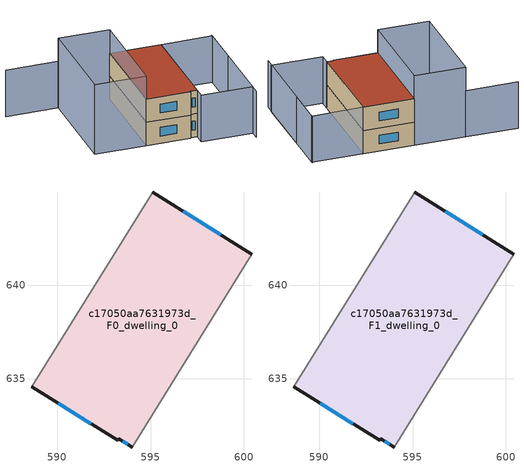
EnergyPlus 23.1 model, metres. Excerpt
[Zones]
c17050aa7631973d_F0_dwelling_0
 floor ground (EU_floor_Construction): 600.42,641.66 594.02,631.35 593.3,631.8 593.24,631.7 588.64,634.58 595.11,645 z0
 wall outside (EU_wall_Construction): 600.42,641.66 595.11,645 / 588.64,634.58 593.24,631.7 593.3,631.8 594.02,631.35 z0:3
 wall adiabatic (EU_wall_Construction): 595.11,645 588.64,634.58 / 594.02,631.35 600.42,641.66 z0:3
 window (EU_Window_Construction): 598.76,642.7 596.76,643.96 / 593.53,631.66 593.8,631.49 / 590.08,633.69 591.81,632.6 z0.93:2.07
c17050aa7631973d_F1_dwelling_0
 floor to c17050aa7631973d_F0_dwelling_0 (EU_floor_Construction): 600.42,641.66 594.02,631.35 593.3,631.8 593.24,631.7 588.64,634.58 595.11,645 z3
 wall outside (EU_wall_Construction): 600.42,641.66 595.11,645 / 588.64,634.58 593.24,631.7 593.3,631.8 594.02,631.35 z3:6
 wall adiabatic (EU_wall_Construction): 595.11,645 588.64,634.58 / 594.02,631.35 600.42,641.66 z3:6
 window (EU_Window_Construction): 598.76,642.7 596.76,643.96 / 593.53,631.66 593.8,631.49 / 590.08,633.69 591.81,632.6 z3.93:5.07
 roof outside (EU_roof_Construction): 594.02,631.35 600.42,641.66 595.11,645 588.64,634.58 593.24,631.7 593.3,631.8 z6
shading: 598.03,625.92 605.82,638.46 / 584.4,651.72 589.82,648.36 / 593.31,630.22 600.42,641.66 / 600.42,641.66 605.75,638.35 / 605.75,638.35 598.64,626.91 / 598.64,626.91 593.31,630.22 z0:6; 583.32,637.89 589.8,648.33 / 589.8,648.33 595.13,645.02 / 595.13,645.02 588.64,634.59 / 588.64,634.59 583.32,637.89 z0:9
[Building]
EU S2 Campaign: North Axis=0; Terrain=City; Solar Distribution=FullExterior
[Site:Location]
Montreal-Trudeau.Intl.AP: Latitude=45.4667; Longitude=-73.75; Time Zone=-5; Elevation=36
[SizingPeriod:WeatherFileDays]
AnnualSizingPeriod: Begin Month=1; Begin Day of Month=1; End Month=12; End Day of Month=31; Day of Week for Start Day=Monday; Use Weather File Daylight Saving Period=No; Use Weather File Rain and Snow Indicators=No
[MATERIAL]
EU_InternalMass_Material: Roughness=MediumRough; Thickness=0.1; Conductivity=1; Density=1800; Specific Heat=900; Thermal Absorptance=0.9; Solar Absorptance=0.7; Visible Absorptance=0.7
[MATERIAL:NOMASS] Roughness=MediumRough; Thermal Absorptance=0.9; Solar Absorptance=0.7; Visible Absorptance=0.7
Name | Thermal Resistance
EU_wall_NoMass; EU_floor_NoMass | 1.51479
EU_roof_NoMass | 2.84114
[WINDOWMATERIAL:SIMPLEGLAZINGSYSTEM]
EU_Window_SimpleGlazing: UFactor=3.53504; Solar Heat Gain Coefficient=0.8; Visible Transmittance=0.8
[CONSTRUCTION]
EU_wall_Construction: EU_wall_NoMass
EU_roof_Construction: EU_roof_NoMass
EU_floor_Construction: EU_floor_NoMass
EU_Window_Construction: EU_Window_SimpleGlazing
EU_InternalMass_Construction: EU_InternalMass_Material
[ZONE] Type=1; Multiplier=1; Ceiling Height=autocalculate; Volume=230.241; Floor Area=autocalculate; Part of Total Floor Area=Yes
c17050aa7631973d_F0_dwelling_0; c17050aa7631973d_F1_dwelling_0
[INTERNALMASS] Construction=EU_InternalMass_Construction; Surface Area=76.7471
Name | Zone or ZoneList
c17050aa7631973d_F0_dwelling_0_EU_InternalMass | c17050aa7631973d_F0_dwelling_0
c17050aa7631973d_F1_dwelling_0_EU_InternalMass | c17050aa7631973d_F1_dwelling_0
[OTHEREQUIPMENT] Fuel Type=Electricity; Design Level Calculation Method=Watts/Area; Power per Zone Floor Area=1; Fraction Latent=0; Fraction Radiant=0; Fraction Lost=0; Carbon Dioxide Generation Rate=0; EndUse Subcategory=EU_Step8_InternalGains
Name | Zone or ZoneList or Space or SpaceList | Schedule
EU_Step8_InternalGain_c17050aa7631973d_F0_dwelling_0_f000 | c17050aa7631973d_F0_dwelling_0 | EU_Step8_GainSchedule_c17050aa7631973d_F0_dwelling_0_f000
EU_Step8_InternalGain_c17050aa7631973d_F1_dwelling_0_f000 | c17050aa7631973d_F1_dwelling_0 | EU_Step8_GainSchedule_c17050aa7631973d_F1_dwelling_0_f000
[ZONEVENTILATION:DESIGNFLOWRATE] Schedule=EU_AlwaysOn; Design Flow Rate Calculation Method=AirChanges/Hour; Air Changes per Hour=0.775154; Ventilation Type=Natural; Fan Pressure Rise=0; Fan Total Efficiency=1; Constant Term Coefficient=1; Temperature Term Coefficient=0; Velocity Term Coefficient=0; Velocity Squared Term Coefficient=0; Minimum Indoor Temperature=-100; Maximum Indoor Temperature=100; Delta Temperature=-100; Minimum Outdoor Temperature=-100; Maximum Outdoor Temperature=100; Maximum Wind Speed=40
Name | Zone or ZoneList or Space or SpaceList
EU_ConstantAir_c17050aa7631973d_F0_dwelling_0 | c17050aa7631973d_F0_dwelling_0
EU_ConstantAir_c17050aa7631973d_F1_dwelling_0 | c17050aa7631973d_F1_dwelling_0
[HVACTEMPLATE:THERMOSTAT] Constant Heating Setpoint=20; Constant Cooling Setpoint=50
EU_HeatOnly_c17050aa7631973d_F0_dwelling_0; EU_HeatOnly_c17050aa7631973d_F1_dwelling_0
[HVACTEMPLATE:ZONE:IDEALLOADSAIRSYSTEM] System Availability Schedule=EU_AlwaysOn; Maximum Heating Supply Air Temperature=50; Minimum Cooling Supply Air Temperature=13; Maximum Heating Supply Air Humidity Ratio=0.0156; Minimum Cooling Supply Air Humidity Ratio=0.0077; Heating Limit=NoLimit; Cooling Limit=NoLimit; Heating Availability Schedule=EU_AlwaysOn; Cooling Availability Schedule=EU_CoolingOff; Dehumidification Control Type=ConstantSensibleHeatRatio; Cooling Sensible Heat Ratio=0.7; Dehumidification Setpoint=60; Humidification Control Type=None; Humidification Setpoint=30; Outdoor Air Method=None; Outdoor Air Flow Rate per Person=0.00944; Outdoor Air Flow Rate per Zone Floor Area=0; Outdoor Air Flow Rate per Zone=0; Demand Controlled Ventilation Type=None; Outdoor Air Economizer Type=NoEconomizer; Heat Recovery Type=None; Sensible Heat Recovery Effectiveness=0.7; Latent Heat Recovery Effectiveness=0.65
Name | Template Thermostat
c17050aa7631973d_F0_dwelling_0 | EU_HeatOnly_c17050aa7631973d_F0_dwelling_0
c17050aa7631973d_F1_dwelling_0 | EU_HeatOnly_c17050aa7631973d_F1_dwelling_0
[SIZING:ZONE] Zone Cooling Design Supply Air Temperature Input Method=SupplyAirTemperature; Zone Cooling Design Supply Air Temperature=13; Zone Heating Design Supply Air Temperature Input Method=SupplyAirTemperature; Zone Heating Design Supply Air Temperature=50; Zone Cooling Design Supply Air Humidity Ratio=0.008; Zone Heating Design Supply Air Humidity Ratio=0.008; Cooling Design Air Flow Method=DesignDay; Cooling Design Air Flow Rate=0; Cooling Minimum Air Flow per Zone Floor Area=0.000762; Cooling Minimum Air Flow=0; Cooling Minimum Air Flow Fraction=0.2; Heating Design Air Flow Method=DesignDay; Heating Design Air Flow Rate=0; Heating Maximum Air Flow per Zone Floor Area=0.002032; Heating Maximum Air Flow=0.141576; Heating Maximum Air Flow Fraction=0.3; Account for Dedicated Outdoor Air System=No; Dedicated Outdoor Air System Control Strategy=NeutralSupplyAir; Dedicated Outdoor Air Low Setpoint Temperature for Design=autosize; Dedicated Outdoor Air High Setpoint Temperature for Design=autosize; Zone Load Sizing Method=Sensible Load Only No Latent Load; Zone Latent Cooling Design Supply Air Humidity Ratio Input Method=HumidityRatioDifference; Zone Cooling Design Supply Air Humidity Ratio Difference=0.005; Zone Latent Heating Design Supply Air Humidity Ratio Input Method=HumidityRatioDifference; Zone Humidification Design Supply Air Humidity Ratio Difference=0.005
c17050aa7631973d_F0_dwelling_0; c17050aa7631973d_F1_dwelling_0
[SCHEDULE:CONSTANT]
Name | Hourly Value
EU_AlwaysOn | 1
EU_CoolingOff | 0
[SCHEDULE:FILE] Column Number=1; Rows to Skip at Top=0; Number of Hours of Data=8760; Column Separator=Comma; Interpolate to Timestep=No; Minutes per Item=60; Adjust Schedule for Daylight Savings=Yes
Name | File
EU_Step8_GainSchedule_c17050aa7631973d_F0_dwelling_0_f000 | ../../schedules/c17050aa7631973d/c17050aa7631973d_F0_dwelling_0_f000_gain.csv
EU_Step8_GainSchedule_c17050aa7631973d_F1_dwelling_0_f000 | ../../schedules/c17050aa7631973d/c17050aa7631973d_F1_dwelling_0_f000_gain.csv
